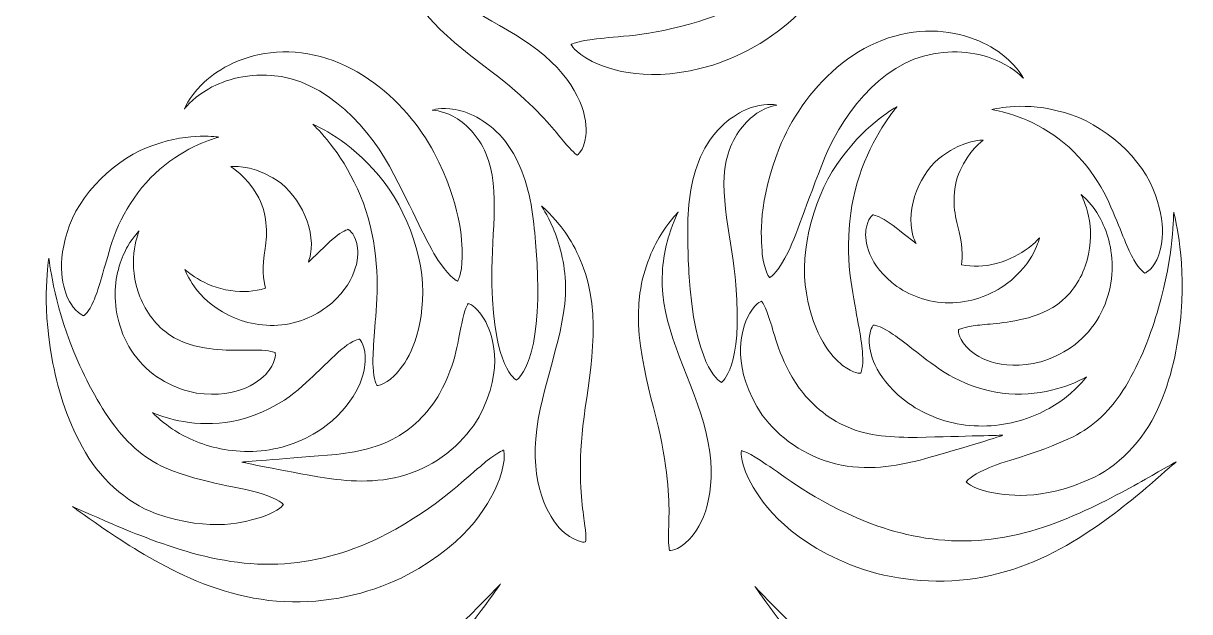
# Model space of a CAD drawing. Extents: x 359 to 483, y -510 to -85.
# Drawn here: x 411.13 to 428.87, y -161.82 to -152.86 of the extents above; entities that cross this region are included whole.
import ezdxf

# ---------------------------------------------------------------- set-up
doc = ezdxf.new("R2010")
doc.units = 0
doc.header["$MEASUREMENT"] = 0
doc.layers.add('Layer 1', color=7, linetype='Continuous')

msp = doc.modelspace()

# ---------------------------------------------------------------- linework, layer by layer
at = {"layer": 'Layer 1', "lineweight": 0}
for points, knots in [([(480.384, -236.21), (477.778, -218.221), (471.8, -202.258), (457.192, -190.652), (456.27, -189.919), (455.329, -189.239), (454.378, -188.583), (454.375, -188.577), (454.375, -188.574), (454.372, -188.568), (452.72, -185.571), (444.486, -174.406), (443.343, -166.788), (443.113, -165.25), (443.023, -163.689), (442.923, -162.139), (442.516, -155.827), (442.299, -149.504), (441.696, -143.205), (441.4, -140.11), (441.039, -137.006), (440.409, -133.958), (439.927, -131.628), (439.549, -128.164), (437.361, -126.737), (435.822, -125.733), (433.515, -125.783), (431.765, -125.417), (429.415, -124.926), (427.103, -124.275), (424.81, -123.567), (424.638, -123.514), (424.466, -123.476), (424.294, -123.43), (423.24, -120.997), (423.108, -118.615), (423.164, -117.16), (426.49, -115.522), (428.87, -111.133), (428.857, -105.967), (428.844, -100.129), (425.783, -95.293), (421.768, -94.311), (423.648, -93.525), (424.872, -91.484), (424.391, -89.236), (424.033, -87.566), (422.678, -86.221), (421.006, -85.876), (418.135, -85.282), (415.613, -87.462), (415.619, -90.226), (415.624, -92.127), (416.825, -93.741), (418.506, -94.37), (414.609, -95.495), (411.688, -100.28), (411.702, -106.008), (411.714, -111.174), (414.114, -115.551), (417.448, -117.174), (417.51, -118.618), (417.393, -120.978), (416.37, -123.399), (413.705, -123.916), (411.064, -124.78), (408.486, -125.448), (406.503, -125.963), (404.179, -125.643), (402.395, -126.819), (400.214, -128.258), (399.852, -131.723), (399.381, -134.055), (398.765, -137.106), (398.42, -140.212), (398.138, -143.309), (397.565, -149.61), (397.378, -155.934), (397.001, -162.248), (396.908, -163.799), (396.826, -165.36), (396.603, -166.899), (395.496, -174.522), (387.038, -186.635), (385.4, -189.64), (385.399, -189.643), (385.399, -189.644), (385.397, -189.647), (384.881, -190.029), (384.367, -190.419), (383.86, -190.826), (369.308, -202.502), (363.405, -218.492), (360.884, -236.493), (359.233, -248.287), (359.066, -443.788), (359.066, -443.788), (359.066, -479.813), (384.682, -509.503), (420.707, -509.503), (420.707, -509.503), (420.707, -509.503), (420.707, -509.503), (456.731, -509.503), (482.824, -479.813), (482.824, -443.788), (482.824, -443.788), (482.092, -247.996), (480.384, -236.21)], [0, 0, 0, 0, 1, 1, 1, 2, 2, 2, 3, 3, 3, 4, 4, 4, 5, 5, 5, 6, 6, 6, 7, 7, 7, 8, 8, 8, 9, 9, 9, 10, 10, 10, 11, 11, 11, 12, 12, 12, 13, 13, 13, 14, 14, 14, 15, 15, 15, 16, 16, 16, 17, 17, 17, 18, 18, 18, 19, 19, 19, 20, 20, 20, 21, 21, 21, 22, 22, 22, 23, 23, 23, 24, 24, 24, 25, 25, 25, 26, 26, 26, 27, 27, 27, 28, 28, 28, 29, 29, 29, 30, 30, 30, 31, 31, 31, 32, 32, 32, 33, 33, 33, 34, 34, 34, 35, 35, 35, 36, 36, 36, 36]), ([(423.826, -151.233), (423.668, -151.699), (423.409, -152.22), (423.001, -152.638), (422.601, -153.056), (422.091, -153.35), (421.617, -153.498), (420.655, -153.789), (420.057, -153.575), (419.781, -153.442), (419.496, -153.292), (419.464, -153.184), (419.464, -153.184), (419.464, -153.184), (419.559, -153.128), (419.849, -153.101), (420.136, -153.059), (420.624, -153.073), (421.406, -152.835), (421.795, -152.713), (422.228, -152.51), (422.602, -152.207), (422.977, -151.91), (423.282, -151.498), (423.508, -151.092), (423.735, -150.686), (423.897, -150.295), (424.013, -150.016), (424.127, -149.736), (424.196, -149.566), (424.196, -149.566), (424.196, -149.566), (424.166, -149.747), (424.117, -150.047), (424.063, -150.346), (423.985, -150.765), (423.826, -151.233)], [0, 0, 0, 0, 1, 1, 1, 2, 2, 2, 3, 3, 3, 4, 4, 4, 5, 5, 5, 6, 6, 6, 7, 7, 7, 8, 8, 8, 9, 9, 9, 10, 10, 10, 11, 11, 11, 12, 12, 12, 12]), ([(419.554, -154.869), (419.554, -154.869), (419.473, -154.813), (419.348, -154.656), (419.217, -154.5), (419.042, -154.266), (418.609, -153.887), (418.198, -153.516), (417.397, -153.051), (417.014, -152.389), (416.825, -152.068), (416.757, -151.752), (416.737, -151.532), (416.718, -151.31), (416.736, -151.18), (416.736, -151.18), (416.736, -151.18), (416.762, -151.31), (416.843, -151.506), (416.923, -151.701), (417.068, -151.958), (417.291, -152.179), (417.729, -152.633), (418.512, -152.886), (419.064, -153.36), (419.61, -153.827), (419.723, -154.332), (419.686, -154.573), (419.652, -154.824), (419.554, -154.869), (419.554, -154.869)], [0, 0, 0, 0, 1, 1, 1, 2, 2, 2, 3, 3, 3, 4, 4, 4, 5, 5, 5, 6, 6, 6, 7, 7, 7, 8, 8, 8, 9, 9, 9, 10, 10, 10, 10]), ([(425.985, -153.45), (425.747, -153.329), (425.37, -153.253), (424.975, -153.328), (424.157, -153.457), (423.536, -154.322), (423.276, -155.021), (422.997, -155.733), (422.858, -156.196), (422.714, -156.439), (422.58, -156.687), (422.483, -156.734), (422.483, -156.734), (422.483, -156.734), (422.408, -156.658), (422.372, -156.375), (422.348, -156.096), (422.308, -155.591), (422.633, -154.754), (422.801, -154.339), (423.095, -153.883), (423.508, -153.535), (423.913, -153.182), (424.463, -152.967), (424.948, -152.981), (425.432, -152.987), (425.825, -153.172), (426.044, -153.358), (426.27, -153.542), (426.343, -153.7), (426.343, -153.7), (426.343, -153.7), (426.23, -153.566), (425.985, -153.45)], [0, 0, 0, 0, 1, 1, 1, 2, 2, 2, 3, 3, 3, 4, 4, 4, 5, 5, 5, 6, 6, 6, 7, 7, 7, 8, 8, 8, 9, 9, 9, 10, 10, 10, 11, 11, 11, 11]), ([(417.379, -154.832), (417.789, -155.63), (417.802, -156.136), (417.808, -156.417), (417.801, -156.702), (417.735, -156.786), (417.735, -156.786), (417.735, -156.786), (417.634, -156.749), (417.474, -156.516), (417.305, -156.289), (417.119, -155.844), (416.767, -155.164), (416.435, -154.496), (415.727, -153.701), (414.901, -153.658), (414.5, -153.625), (414.133, -153.74), (413.909, -153.885), (413.678, -154.026), (413.579, -154.171), (413.579, -154.171), (413.579, -154.171), (413.635, -154.006), (413.841, -153.8), (414.039, -153.592), (414.41, -153.367), (414.891, -153.31), (415.372, -153.246), (415.941, -153.402), (416.381, -153.711), (416.829, -154.014), (417.168, -154.437), (417.379, -154.832)], [0, 0, 0, 0, 1, 1, 1, 2, 2, 2, 3, 3, 3, 4, 4, 4, 5, 5, 5, 6, 6, 6, 7, 7, 7, 8, 8, 8, 9, 9, 9, 10, 10, 10, 11, 11, 11, 11]), ([(417.7, -154.175), (417.922, -154.21), (418.229, -154.363), (418.464, -154.662), (418.702, -154.966), (418.823, -155.382), (418.877, -155.768), (418.929, -156.158), (418.948, -156.512), (418.955, -156.831), (418.975, -158.097), (418.63, -158.293), (418.63, -158.293), (418.63, -158.293), (418.279, -158.108), (418.259, -156.842), (418.23, -156.2), (418.403, -155.386), (418.167, -154.844), (418.051, -154.57), (417.845, -154.368), (417.666, -154.278), (417.485, -154.186), (417.349, -154.185), (417.349, -154.185), (417.349, -154.185), (417.474, -154.138), (417.7, -154.175)], [0, 0, 0, 0, 1, 1, 1, 2, 2, 2, 3, 3, 3, 4, 4, 4, 5, 5, 5, 6, 6, 6, 7, 7, 7, 8, 8, 8, 9, 9, 9, 9]), ([(421.968, -156.845), (422.081, -158.106), (421.751, -158.327), (421.751, -158.327), (421.751, -158.327), (421.387, -158.168), (421.274, -156.907), (421.248, -156.589), (421.23, -156.235), (421.241, -155.842), (421.254, -155.452), (421.331, -155.026), (421.536, -154.699), (421.738, -154.376), (422.028, -154.193), (422.245, -154.134), (422.465, -154.074), (422.595, -154.108), (422.595, -154.108), (422.595, -154.108), (422.46, -154.122), (422.29, -154.233), (422.121, -154.342), (421.937, -154.564), (421.85, -154.849), (421.673, -155.412), (421.929, -156.203), (421.968, -156.845)], [0, 0, 0, 0, 1, 1, 1, 2, 2, 2, 3, 3, 3, 4, 4, 4, 5, 5, 5, 6, 6, 6, 7, 7, 7, 8, 8, 8, 9, 9, 9, 9]), ([(423.888, -155.074), (423.665, -155.64), (423.641, -156.352), (423.733, -156.87), (423.815, -157.389), (423.89, -157.695), (423.898, -157.899), (423.911, -158.101), (423.867, -158.187), (423.867, -158.187), (423.867, -158.187), (423.769, -158.203), (423.593, -158.068), (423.426, -157.934), (423.149, -157.627), (423.044, -156.97), (422.925, -156.313), (423.171, -155.433), (423.582, -154.907), (423.979, -154.363), (424.422, -154.132), (424.422, -154.132), (424.422, -154.132), (424.093, -154.507), (423.888, -155.074)], [0, 0, 0, 0, 1, 1, 1, 2, 2, 2, 3, 3, 3, 4, 4, 4, 5, 5, 5, 6, 6, 6, 7, 7, 7, 8, 8, 8, 8]), ([(428.372, -156.461), (428.283, -156.639), (428.189, -156.665), (428.189, -156.665), (428.189, -156.665), (428.11, -156.615), (428.024, -156.461), (427.932, -156.308), (427.847, -156.059), (427.676, -155.662), (427.514, -155.262), (427.169, -154.782), (426.726, -154.514), (426.296, -154.236), (425.866, -154.176), (425.866, -154.176), (425.866, -154.176), (425.967, -154.149), (426.144, -154.133), (426.32, -154.118), (426.575, -154.122), (426.859, -154.193), (427.433, -154.31), (428.09, -154.822), (428.312, -155.377), (428.546, -155.923), (428.453, -156.289), (428.372, -156.461)], [0, 0, 0, 0, 1, 1, 1, 2, 2, 2, 3, 3, 3, 4, 4, 4, 5, 5, 5, 6, 6, 6, 7, 7, 7, 8, 8, 8, 9, 9, 9, 9]), ([(416.164, -155.281), (415.901, -154.739), (415.535, -154.4), (415.535, -154.4), (415.535, -154.4), (415.999, -154.583), (416.451, -155.083), (416.914, -155.563), (417.251, -156.413), (417.202, -157.079), (417.166, -157.743), (416.923, -158.077), (416.771, -158.227), (416.61, -158.38), (416.51, -158.375), (416.51, -158.375), (416.51, -158.375), (416.458, -158.293), (416.45, -158.092), (416.436, -157.888), (416.479, -157.576), (416.506, -157.051), (416.543, -156.526), (416.445, -155.82), (416.164, -155.281)], [0, 0, 0, 0, 1, 1, 1, 2, 2, 2, 3, 3, 3, 4, 4, 4, 5, 5, 5, 6, 6, 6, 7, 7, 7, 8, 8, 8, 8]), ([(413.822, -154.581), (414, -154.579), (414.103, -154.595), (414.103, -154.595), (414.103, -154.595), (413.681, -154.7), (413.283, -155.021), (412.87, -155.334), (412.577, -155.847), (412.458, -156.262), (412.329, -156.674), (412.271, -156.931), (412.196, -157.093), (412.127, -157.255), (412.053, -157.313), (412.053, -157.313), (412.053, -157.313), (411.957, -157.297), (411.85, -157.129), (411.751, -156.966), (411.621, -156.612), (411.796, -156.045), (411.958, -155.469), (412.558, -154.892), (413.117, -154.715), (413.393, -154.615), (413.646, -154.585), (413.822, -154.581)], [0, 0, 0, 0, 1, 1, 1, 2, 2, 2, 3, 3, 3, 4, 4, 4, 5, 5, 5, 6, 6, 6, 7, 7, 7, 8, 8, 8, 9, 9, 9, 9]), ([(424.664, -156.094), (424.542, -155.68), (424.78, -155.103), (425.114, -154.881), (425.439, -154.632), (425.732, -154.641), (425.732, -154.641), (425.732, -154.641), (425.501, -154.816), (425.381, -155.104), (425.248, -155.397), (425.28, -155.717), (425.342, -155.936), (425.424, -156.213), (425.418, -156.42), (425.402, -156.538), (425.571, -156.567), (425.751, -156.57), (425.93, -156.518), (426.341, -156.417), (426.591, -156.126), (426.591, -156.126), (426.591, -156.126), (426.57, -156.214), (426.5, -156.352), (426.429, -156.489), (426.298, -156.673), (426.087, -156.829), (425.877, -156.983), (425.587, -157.106), (425.271, -157.116), (424.953, -157.131), (424.64, -157.021), (424.42, -156.867), (423.975, -156.541), (423.927, -156.176), (423.948, -156.007), (423.974, -155.825), (424.057, -155.777), (424.057, -155.777), (424.057, -155.777), (424.148, -155.795), (424.273, -155.879), (424.383, -155.948), (424.513, -156.064), (424.711, -156.214), (424.695, -156.174), (424.676, -156.142), (424.664, -156.094)], [0, 0, 0, 0, 1, 1, 1, 2, 2, 2, 3, 3, 3, 4, 4, 4, 5, 5, 5, 6, 6, 6, 7, 7, 7, 8, 8, 8, 9, 9, 9, 10, 10, 10, 11, 11, 11, 12, 12, 12, 13, 13, 13, 14, 14, 14, 15, 15, 15, 16, 16, 16, 16]), ([(414.808, -156.29), (414.847, -156.066), (414.846, -155.744), (414.682, -155.467), (414.533, -155.193), (414.285, -155.044), (414.285, -155.044), (414.285, -155.044), (414.575, -155.004), (414.925, -155.217), (415.28, -155.403), (415.577, -155.953), (415.499, -156.377), (415.492, -156.424), (415.477, -156.457), (415.466, -156.498), (415.641, -156.333), (415.766, -156.201), (415.866, -156.122), (415.981, -156.026), (416.069, -155.998), (416.069, -155.998), (416.069, -155.998), (416.157, -156.037), (416.201, -156.215), (416.241, -156.381), (416.231, -156.749), (415.822, -157.12), (415.619, -157.296), (415.32, -157.438), (415.002, -157.457), (414.686, -157.479), (414.385, -157.388), (414.161, -157.256), (413.935, -157.124), (413.784, -156.954), (413.7, -156.825), (413.616, -156.695), (413.586, -156.61), (413.586, -156.61), (413.586, -156.61), (413.865, -156.873), (414.284, -156.931), (414.468, -156.964), (414.646, -156.942), (414.812, -156.896), (414.783, -156.78), (414.756, -156.574), (414.808, -156.29)], [0, 0, 0, 0, 1, 1, 1, 2, 2, 2, 3, 3, 3, 4, 4, 4, 5, 5, 5, 6, 6, 6, 7, 7, 7, 8, 8, 8, 9, 9, 9, 10, 10, 10, 11, 11, 11, 12, 12, 12, 13, 13, 13, 14, 14, 14, 15, 15, 15, 16, 16, 16, 16]), ([(427.32, -155.731), (427.275, -155.566), (427.222, -155.47), (427.222, -155.47), (427.222, -155.47), (427.307, -155.535), (427.418, -155.683), (427.526, -155.831), (427.648, -156.074), (427.684, -156.384), (427.719, -156.691), (427.664, -157.066), (427.459, -157.386), (427.257, -157.712), (426.918, -157.927), (426.61, -158.013), (425.974, -158.176), (425.604, -157.928), (425.474, -157.783), (425.334, -157.624), (425.357, -157.526), (425.357, -157.526), (425.357, -157.526), (425.441, -157.482), (425.611, -157.463), (425.781, -157.436), (426.032, -157.444), (426.42, -157.343), (426.611, -157.287), (426.827, -157.196), (426.993, -157.028), (427.162, -156.863), (427.286, -156.618), (427.336, -156.375), (427.387, -156.131), (427.364, -155.895), (427.32, -155.731)], [0, 0, 0, 0, 1, 1, 1, 2, 2, 2, 3, 3, 3, 4, 4, 4, 5, 5, 5, 6, 6, 6, 7, 7, 7, 8, 8, 8, 9, 9, 9, 10, 10, 10, 11, 11, 11, 12, 12, 12, 12]), ([(419.663, -160.436), (419.698, -160.655), (419.683, -160.755), (419.683, -160.755), (419.683, -160.755), (419.578, -160.789), (419.364, -160.615), (419.156, -160.452), (418.863, -159.974), (418.925, -159.187), (418.988, -158.391), (419.398, -157.569), (419.377, -156.863), (419.374, -156.511), (419.282, -156.196), (419.189, -155.981), (419.095, -155.765), (419.012, -155.644), (419.012, -155.644), (419.012, -155.644), (419.127, -155.734), (419.282, -155.925), (419.436, -156.115), (419.624, -156.418), (419.722, -156.816), (419.928, -157.631), (419.654, -158.615), (419.62, -159.239), (419.575, -159.884), (419.634, -160.214), (419.663, -160.436)], [0, 0, 0, 0, 1, 1, 1, 2, 2, 2, 3, 3, 3, 4, 4, 4, 5, 5, 5, 6, 6, 6, 7, 7, 7, 8, 8, 8, 9, 9, 9, 10, 10, 10, 10]), ([(420.96, -160.886), (420.96, -160.886), (420.936, -160.788), (420.947, -160.567), (420.952, -160.342), (420.977, -160.009), (420.865, -159.372), (420.765, -158.755), (420.39, -157.804), (420.51, -156.972), (420.566, -156.566), (420.722, -156.245), (420.855, -156.04), (420.989, -155.834), (421.094, -155.733), (421.094, -155.733), (421.094, -155.733), (421.023, -155.862), (420.953, -156.086), (420.883, -156.309), (420.824, -156.633), (420.858, -156.983), (420.91, -157.687), (421.405, -158.462), (421.55, -159.247), (421.694, -160.024), (421.453, -160.529), (421.263, -160.713), (421.069, -160.909), (420.96, -160.886), (420.96, -160.886)], [0, 0, 0, 0, 1, 1, 1, 2, 2, 2, 3, 3, 3, 4, 4, 4, 5, 5, 5, 6, 6, 6, 7, 7, 7, 8, 8, 8, 9, 9, 9, 10, 10, 10, 10]), ([(428.424, -158.651), (428.236, -159.124), (427.842, -159.566), (427.423, -159.77), (426.579, -160.165), (426.071, -160.035), (425.807, -159.993), (425.536, -159.926), (425.473, -159.84), (425.473, -159.84), (425.473, -159.84), (425.53, -159.752), (425.779, -159.646), (426.017, -159.524), (426.487, -159.448), (427.099, -159.154), (427.4, -159.002), (427.681, -158.754), (427.9, -158.384), (428.12, -158.022), (428.287, -157.585), (428.401, -157.193), (428.632, -156.4), (428.63, -155.738), (428.63, -155.738), (428.63, -155.738), (428.811, -156.374), (428.744, -157.253), (428.708, -157.691), (428.624, -158.177), (428.424, -158.651)], [0, 0, 0, 0, 1, 1, 1, 2, 2, 2, 3, 3, 3, 4, 4, 4, 5, 5, 5, 6, 6, 6, 7, 7, 7, 8, 8, 8, 9, 9, 9, 10, 10, 10, 10]), ([(412.871, -156.935), (412.946, -157.172), (413.095, -157.402), (413.281, -157.549), (413.463, -157.699), (413.687, -157.767), (413.883, -157.802), (414.279, -157.862), (414.528, -157.828), (414.7, -157.837), (414.871, -157.839), (414.959, -157.873), (414.959, -157.873), (414.959, -157.873), (414.993, -157.968), (414.87, -158.141), (414.756, -158.298), (414.414, -158.584), (413.764, -158.489), (413.449, -158.435), (413.089, -158.257), (412.854, -157.954), (412.617, -157.656), (412.523, -157.289), (412.526, -156.981), (412.529, -156.668), (412.625, -156.414), (412.718, -156.256), (412.811, -156.097), (412.89, -156.023), (412.89, -156.023), (412.89, -156.023), (412.847, -156.125), (412.82, -156.293), (412.793, -156.461), (412.795, -156.698), (412.871, -156.935)], [0, 0, 0, 0, 1, 1, 1, 2, 2, 2, 3, 3, 3, 4, 4, 4, 5, 5, 5, 6, 6, 6, 7, 7, 7, 8, 8, 8, 9, 9, 9, 10, 10, 10, 11, 11, 11, 12, 12, 12, 12]), ([(411.897, -157.86), (412.052, -158.238), (412.264, -158.655), (412.519, -158.992), (412.777, -159.337), (413.082, -159.555), (413.397, -159.674), (414.037, -159.903), (414.512, -159.93), (414.761, -160.025), (415.019, -160.105), (415.086, -160.187), (415.086, -160.187), (415.086, -160.187), (415.032, -160.279), (414.77, -160.373), (414.511, -160.443), (414.02, -160.626), (413.139, -160.321), (412.701, -160.162), (412.263, -159.764), (412.027, -159.312), (411.778, -158.862), (411.644, -158.388), (411.563, -157.956), (411.404, -157.088), (411.518, -156.437), (411.518, -156.437), (411.518, -156.437), (411.584, -157.095), (411.897, -157.86)], [0, 0, 0, 0, 1, 1, 1, 2, 2, 2, 3, 3, 3, 4, 4, 4, 5, 5, 5, 6, 6, 6, 7, 7, 7, 8, 8, 8, 9, 9, 9, 10, 10, 10, 10]), ([(415.756, -159.436), (416.116, -159.405), (416.502, -159.338), (416.796, -159.168), (417.095, -159.001), (417.323, -158.744), (417.461, -158.502), (417.729, -158.012), (417.744, -157.645), (417.8, -157.432), (417.84, -157.214), (417.895, -157.129), (417.895, -157.129), (417.895, -157.129), (418.001, -157.14), (418.141, -157.364), (418.257, -157.572), (418.467, -158.097), (418.063, -158.852), (417.856, -159.214), (417.482, -159.546), (417.033, -159.706), (416.577, -159.871), (416.117, -159.838), (415.746, -159.785), (415.006, -159.663), (414.455, -159.54), (414.455, -159.54), (414.455, -159.54), (415.024, -159.495), (415.756, -159.436)], [0, 0, 0, 0, 1, 1, 1, 2, 2, 2, 3, 3, 3, 4, 4, 4, 5, 5, 5, 6, 6, 6, 7, 7, 7, 8, 8, 8, 9, 9, 9, 10, 10, 10, 10]), ([(422.139, -157.352), (422.255, -157.114), (422.36, -157.093), (422.36, -157.093), (422.36, -157.093), (422.423, -157.171), (422.486, -157.384), (422.564, -157.591), (422.617, -157.954), (422.934, -158.413), (423.098, -158.639), (423.351, -158.871), (423.666, -159.006), (423.976, -159.144), (424.367, -159.17), (424.728, -159.164), (425.463, -159.146), (426.033, -159.131), (426.033, -159.131), (426.033, -159.131), (425.498, -159.311), (424.774, -159.509), (424.411, -159.601), (423.957, -159.682), (423.486, -159.565), (423.023, -159.453), (422.616, -159.162), (422.372, -158.824), (421.892, -158.115), (422.046, -157.571), (422.139, -157.352)], [0, 0, 0, 0, 1, 1, 1, 2, 2, 2, 3, 3, 3, 4, 4, 4, 5, 5, 5, 6, 6, 6, 7, 7, 7, 8, 8, 8, 9, 9, 9, 10, 10, 10, 10]), ([(427.306, -158.241), (427.306, -158.241), (427.243, -158.327), (427.112, -158.45), (426.981, -158.572), (426.773, -158.726), (426.497, -158.838), (426.221, -158.95), (425.878, -159.016), (425.53, -158.983), (425.182, -158.954), (424.849, -158.821), (424.603, -158.65), (424.11, -158.293), (424.01, -157.916), (423.999, -157.724), (423.991, -157.522), (424.063, -157.455), (424.063, -157.455), (424.063, -157.455), (424.157, -157.464), (424.305, -157.558), (424.459, -157.649), (424.652, -157.827), (425, -158.078), (425.342, -158.337), (425.894, -158.547), (426.415, -158.5), (426.928, -158.471), (427.306, -158.241), (427.306, -158.241)], [0, 0, 0, 0, 1, 1, 1, 2, 2, 2, 3, 3, 3, 4, 4, 4, 5, 5, 5, 6, 6, 6, 7, 7, 7, 8, 8, 8, 9, 9, 9, 10, 10, 10, 10]), ([(414.009, -158.952), (414.532, -158.945), (415.059, -158.678), (415.372, -158.384), (415.692, -158.099), (415.866, -157.902), (416.009, -157.795), (416.147, -157.686), (416.239, -157.668), (416.239, -157.668), (416.239, -157.668), (416.317, -157.727), (416.331, -157.929), (416.339, -158.12), (416.28, -158.506), (415.827, -158.912), (415.6, -159.108), (415.283, -159.275), (414.939, -159.341), (414.597, -159.409), (414.248, -159.38), (413.963, -159.297), (413.676, -159.215), (413.453, -159.083), (413.31, -158.975), (413.167, -158.867), (413.096, -158.788), (413.096, -158.788), (413.096, -158.788), (413.496, -158.977), (414.009, -158.952)], [0, 0, 0, 0, 1, 1, 1, 2, 2, 2, 3, 3, 3, 4, 4, 4, 5, 5, 5, 6, 6, 6, 7, 7, 7, 8, 8, 8, 9, 9, 9, 10, 10, 10, 10]), ([(415.222, -161.667), (414.579, -161.661), (413.97, -161.46), (413.481, -161.222), (412.988, -160.983), (412.596, -160.719), (412.318, -160.529), (412.043, -160.335), (411.876, -160.217), (411.876, -160.217), (411.876, -160.217), (412.063, -160.299), (412.37, -160.434), (412.678, -160.565), (413.109, -160.751), (413.606, -160.897), (414.101, -161.045), (414.667, -161.136), (415.201, -161.079), (415.738, -161.029), (416.245, -160.85), (416.65, -160.639), (417.461, -160.209), (417.831, -159.804), (418.083, -159.605), (418.325, -159.393), (418.435, -159.358), (418.435, -159.358), (418.435, -159.358), (418.486, -159.465), (418.372, -159.8), (418.251, -160.114), (417.945, -160.739), (416.969, -161.258), (416.485, -161.51), (415.859, -161.679), (415.222, -161.667)], [0, 0, 0, 0, 1, 1, 1, 2, 2, 2, 3, 3, 3, 4, 4, 4, 5, 5, 5, 6, 6, 6, 7, 7, 7, 8, 8, 8, 9, 9, 9, 10, 10, 10, 11, 11, 11, 12, 12, 12, 12]), ([(427.177, -160.702), (426.716, -160.99), (426.131, -161.253), (425.492, -161.326), (424.86, -161.405), (424.22, -161.303), (423.713, -161.103), (422.688, -160.688), (422.318, -160.098), (422.165, -159.798), (422.016, -159.477), (422.056, -159.366), (422.056, -159.366), (422.056, -159.366), (422.168, -159.389), (422.431, -159.575), (422.703, -159.746), (423.113, -160.11), (423.965, -160.453), (424.39, -160.62), (424.912, -160.746), (425.452, -160.74), (425.988, -160.741), (426.542, -160.591), (427.019, -160.392), (427.498, -160.195), (427.907, -159.965), (428.199, -159.802), (428.491, -159.636), (428.668, -159.535), (428.668, -159.535), (428.668, -159.535), (428.515, -159.669), (428.262, -159.891), (428.004, -160.109), (427.642, -160.413), (427.177, -160.702)], [0, 0, 0, 0, 1, 1, 1, 2, 2, 2, 3, 3, 3, 4, 4, 4, 5, 5, 5, 6, 6, 6, 7, 7, 7, 8, 8, 8, 9, 9, 9, 10, 10, 10, 11, 11, 11, 12, 12, 12, 12]), ([(410.848, -175.905), (409.984, -175.247), (409.403, -174.274), (409.104, -173.229), (408.954, -172.706), (408.861, -172.006), (408.994, -171.221), (409.119, -170.45), (409.454, -169.646), (409.937, -168.923), (410.901, -167.45), (412.41, -166.35), (413.738, -165.388), (416.429, -163.505), (418.389, -161.395), (418.389, -161.395), (418.389, -161.395), (417.982, -161.985), (417.268, -162.868), (416.558, -163.75), (415.505, -164.911), (414.283, -166.044), (413.074, -167.174), (411.821, -168.384), (411.173, -169.661), (410.841, -170.29), (410.658, -170.909), (410.611, -171.443), (410.561, -171.966), (410.648, -172.421), (410.742, -172.754), (410.932, -173.435), (411.476, -173.906), (411.966, -174.037), (412.451, -174.177), (412.949, -174.077), (413.267, -173.98), (413.6, -173.882), (413.767, -173.813), (414.011, -173.902), (414.244, -173.99), (414.613, -174.159), (415.129, -174.598), (415.608, -175.003), (415.737, -175.465), (415.427, -175.937), (415.124, -176.396), (414.399, -176.762), (413.549, -176.785), (412.701, -176.816), (411.722, -176.562), (410.848, -175.905)], [0, 0, 0, 0, 1, 1, 1, 2, 2, 2, 3, 3, 3, 4, 4, 4, 5, 5, 5, 6, 6, 6, 7, 7, 7, 8, 8, 8, 9, 9, 9, 10, 10, 10, 11, 11, 11, 12, 12, 12, 13, 13, 13, 14, 14, 14, 15, 15, 15, 16, 16, 16, 17, 17, 17, 17]), ([(427.146, -176.779), (426.296, -176.765), (425.566, -176.402), (425.267, -175.938), (424.96, -175.459), (425.104, -174.986), (425.61, -174.558), (426.099, -174.142), (426.453, -173.984), (426.683, -173.902), (426.923, -173.819), (427.095, -173.884), (427.428, -173.973), (427.746, -174.062), (428.238, -174.147), (428.707, -174.003), (429.182, -173.867), (429.708, -173.405), (429.894, -172.737), (429.986, -172.411), (430.071, -171.964), (430.023, -171.451), (429.978, -170.926), (429.798, -170.315), (429.469, -169.692), (428.829, -168.427), (427.582, -167.221), (426.372, -166.09), (425.149, -164.956), (424.093, -163.792), (423.382, -162.909), (422.666, -162.025), (422.259, -161.434), (422.259, -161.434), (422.259, -161.434), (424.223, -163.549), (426.917, -165.434), (428.246, -166.397), (429.748, -167.493), (430.705, -168.954), (431.184, -169.672), (431.516, -170.467), (431.64, -171.229), (431.772, -172.004), (431.68, -172.696), (431.532, -173.212), (431.237, -174.243), (430.674, -175.208), (429.825, -175.871), (428.967, -176.532), (427.994, -176.8), (427.146, -176.779)], [0, 0, 0, 0, 1, 1, 1, 2, 2, 2, 3, 3, 3, 4, 4, 4, 5, 5, 5, 6, 6, 6, 7, 7, 7, 8, 8, 8, 9, 9, 9, 10, 10, 10, 11, 11, 11, 12, 12, 12, 13, 13, 13, 14, 14, 14, 15, 15, 15, 16, 16, 16, 17, 17, 17, 17])]:
    msp.add_open_spline(points, degree=3, knots=knots, dxfattribs=at)

doc.saveas('drawing.dxf')
